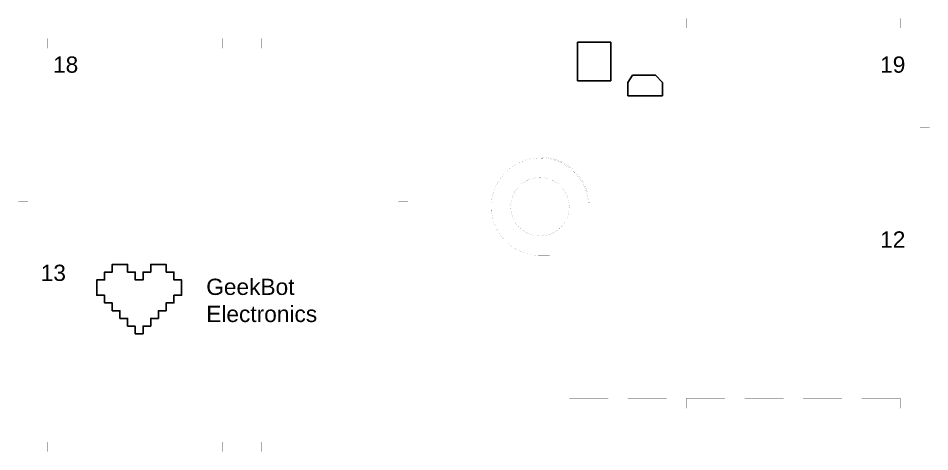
# Model space of a CAD drawing. Header units: inches. Extents: x -190 to 707, y -43 to 590.
# Drawn here: x -189.6 to 91.1, y 331.7 to 465.1 of the extents above; entities that cross this region are included whole.
import ezdxf

# ---------------------------------------------------------------- set-up
doc = ezdxf.new("R2010")
doc.units = ezdxf.units.IN
doc.header["$MEASUREMENT"] = 0
doc.layers.add('Make2D$visible$lines', color=7, linetype='Continuous', true_color=0x000000)
doc.styles.get("Standard").update_dxf_attribs({"font": 'Arial.ttf'})

msp = doc.modelspace()

# ---------------------------------------------------------------- linework, layer by layer
at = {"color": 1, "const_width": 0.0176}
for points in [[(-28.42, 422.36), (-26.92, 422.23), (-24.96, 421.84), (-23.07, 421.2), (-21.71, 420.56), (-21.27, 420.31), (-21.06, 420.19), (-20.42, 419.78), (-19.6, 419.2), (-18.83, 418.57), (-18.1, 417.88), (-17.42, 417.15), (-16.79, 416.38), (-16.2, 415.57), (-15.8, 414.93), (-15.67, 414.71), (-15.42, 414.28), (-14.79, 412.92), (-14.14, 411.02), (-13.75, 409.07), (-13.62, 407.57), (-13.62, 407.06), (88.08, 407.06), (88.08, 419.56), (91.08, 419.56), (91.08, 431.56), (88.08, 431.56), (88.08, 437.56), (91.08, 437.56), (91.08, 449.56), (88.08, 449.56), (88.08, 465.06), (82.08, 465.06), (82.08, 462.06), (70.08, 462.06), (70.08, 465.06), (64.08, 465.06), (64.08, 462.06), (52.08, 462.06), (52.08, 465.06), (46.08, 465.06), (46.08, 462.06), (34.08, 462.06), (34.08, 465.06), (28.08, 465.06), (28.08, 462.06), (16.08, 462.06), (16.08, 465.06), (10.08, 465.06), (10.08, 462.06), (-1.92, 462.06), (-1.92, 465.06), (-7.92, 465.06), (-7.92, 462.06), (-19.92, 462.06), (-19.92, 465.06), (-25.92, 465.06), (-25.92, 448.21), (-28.92, 448.21), (-28.92, 436.21), (-25.92, 436.21), (-25.92, 422.36), (-28.92, 422.36)], [(-25.92, 345.06), (-19.92, 345.06), (-19.92, 348.06), (-7.92, 348.06), (-7.92, 345.06), (-1.92, 345.06), (-1.92, 348.06), (10.08, 348.06), (10.08, 345.06), (16.08, 345.06), (16.08, 348.06), (28.08, 348.06), (28.08, 345.06), (34.08, 345.06), (34.08, 348.06), (46.08, 348.06), (46.08, 345.06), (52.08, 345.06), (52.08, 348.06), (64.08, 348.06), (64.08, 345.06), (70.08, 345.06), (70.08, 348.06), (82.08, 348.06), (82.08, 345.06), (88.08, 345.06), (88.08, 362.56), (91.08, 362.56), (91.08, 374.56), (88.08, 374.56), (88.08, 380.56), (91.08, 380.56), (91.08, 392.56), (88.08, 392.56), (88.08, 407.06), (-13.92, 407.06), (-13.92, 407.62), (-14.09, 409.27), (-14.57, 411.42), (-15.36, 413.47), (-16.14, 414.94), (-16.45, 415.4), (-16.76, 415.86), (-17.81, 417.14), (-19.41, 418.66), (-21.21, 419.93), (-22.67, 420.71), (-23.18, 420.92), (-23.69, 421.13), (-25.28, 421.62), (-27.45, 421.99), (-29.65, 422.05), (-31.31, 421.88), (-31.85, 421.78), (-32.39, 421.67), (-33.98, 421.19), (-35.99, 420.29), (-37.85, 419.12), (-39.14, 418.06), (-39.53, 417.67), (-39.92, 417.28), (-40.97, 415.99), (-42.15, 414.14), (-43.04, 412.12), (-43.53, 410.53), (-43.63, 409.99), (-43.74, 409.45), (-43.9, 407.8), (-43.85, 405.59), (-43.47, 403.43), (-42.99, 401.83), (-42.78, 401.32), (-42.57, 400.82), (-41.79, 399.35), (-40.52, 397.55), (-39, 395.96), (-37.71, 394.9), (-37.26, 394.59), (-36.8, 394.29), (-35.33, 393.5), (-33.28, 392.71), (-31.13, 392.23), (-29.47, 392.06), (-25.92, 392.06), (-25.92, 385.06), (-28.92, 385.06), (-28.92, 373.06), (-25.92, 373.06), (-25.92, 367.07), (-28.92, 367.07), (-28.92, 355.06), (-25.92, 355.06), (-25.92, 345.06)]]:
    msp.add_lwpolyline(points, dxfattribs=at)
at = {"color": 1}
for points in [[(-180.57, 458.85, 0.0176, 0.0176, 0), (-180.57, 455.85, 0.0176, 0.0176, 0), (-168.57, 455.85, 0.0176, 0.0176, 0), (-168.57, 458.85, 0.0176, 0.0176, 0), (-162.57, 458.85, 0.0176, 0.0176, 0), (-162.57, 455.85, 0.0176, 0.0176, 0), (-150.57, 455.85, 0.0176, 0.0176, 0), (-150.57, 458.85, 0.0176, 0.0176, 0), (-144.57, 458.85, 0.0176, 0.0176, 0), (-144.57, 455.85, 0.0176, 0.0176, 0), (-132.57, 455.85, 0.0176, 0.0176, 0), (-132.57, 458.85, 0.0176, 0.0176, 0), (-126.57, 458.85, 0.0176, 0.0176, 0), (-126.57, 455.85, 0.0176, 0.0176, 0), (-114.57, 455.85, 0.0176, 0.0176, 0), (-114.57, 458.85, 0.0176, 0.0176, 0), (-108.57, 458.85, 0.0176, 0.0176, 0), (-108.57, 455.85, 0.0176, 0.0176, 0), (-96.57, 455.85, 0.0176, 0.0176, 0), (-96.57, 458.85, 0.0176, 0.0176, 0), (-90.57, 458.85, 0.0176, 0.0176, 0), (-90.57, 455.85, 0.0176, 0.0176, 0), (-78.57, 455.85, 0.0176, 0.0176, 0), (-78.57, 458.85, 0.0176, 0.0176, 0), (-69.57, 458.85, 0.0176, 0.0176, 0), (-69.57, 442, 0.0176, 0.0176, 0), (-72.57, 442, 0.0176, 0.0176, 0), (-72.57, 430, 0.0176, 0.0176, 0), (-69.57, 430, 0.0176, 0.0176, 0), (-69.57, 416.15, 0.0176, 0.0176, 0), (-72.57, 416.15, 0.0176, 0.0176, 0), (-72.57, 408.67, 0.0176, 0.0176, 0), (-69.57, 408.67, 0.0176, 0.0176, 0), (-69.57, 401.15, 0.0176, 0.0176, 0), (-189.57, 401.15, 0.0176, 0.0176, 0), (-189.57, 408.67, 0.0176, 0.0176, 0), (-186.57, 408.67, 0.0176, 0.0176, 0), (-186.57, 416.15, 0.0176, 0.0176, 0), (-189.57, 416.15, 0.0176, 0.0176, 0), (-189.57, 430, 0.0176, 0.0176, 0), (-186.57, 430, 0.0176, 0.0176, 0), (-186.57, 442, 0.0176, 0.0176, 0), (-189.57, 442, 0.0176, 0.0176, 0), (-189.57, 458.85, 0.0176, 0.0176, 0), (-180.57, 458.85, 0, 0, 0)], [(-37.92, 407.39, 0.0176, 0.0176, 0), (-37.83, 408.35, 0.0176, 0.0176, 0), (-37.56, 409.6, 0.0176, 0.0176, 0), (-37.11, 410.8, 0.0176, 0.0176, 0), (-36.67, 411.66, 0.0176, 0.0176, 0), (-36.49, 411.93, 0.0176, 0.0176, 0), (-36.41, 412.07, 0.0176, 0.0176, 0), (-36.13, 412.46, 0.0176, 0.0176, 0), (-35.72, 412.96, 0.0176, 0.0176, 0), (-35.29, 413.43, 0.0176, 0.0176, 0), (-34.82, 413.87, 0.0176, 0.0176, 0), (-34.32, 414.27, 0.0176, 0.0176, 0), (-33.79, 414.63, 0.0176, 0.0176, 0), (-33.24, 414.96, 0.0176, 0.0176, 0), (-32.81, 415.18, 0.0176, 0.0176, 0), (-32.66, 415.25, 0.0176, 0.0176, 0), (-32.37, 415.38, 0.0176, 0.0176, 0), (-31.46, 415.7, 0.0176, 0.0176, 0), (-30.2, 415.97, 0.0176, 0.0176, 0), (-28.93, 416.07, 0.0176, 0.0176, 0), (-27.96, 416.02, 0.0176, 0.0176, 0), (-27.64, 415.97, 0.0176, 0.0176, 0), (-27.48, 415.95, 0.0176, 0.0176, 0), (-27.01, 415.86, 0.0176, 0.0176, 0), (-26.38, 415.7, 0.0176, 0.0176, 0), (-25.78, 415.5, 0.0176, 0.0176, 0), (-25.18, 415.25, 0.0176, 0.0176, 0), (-24.61, 414.97, 0.0176, 0.0176, 0), (-24.06, 414.64, 0.0176, 0.0176, 0), (-23.53, 414.27, 0.0176, 0.0176, 0), (-23.15, 413.97, 0.0176, 0.0176, 0), (-23.03, 413.87, 0.0176, 0.0176, 0), (-22.91, 413.76, 0.0176, 0.0176, 0), (-22.56, 413.43, 0.0176, 0.0176, 0), (-22.12, 412.96, 0.0176, 0.0176, 0), (-21.72, 412.46, 0.0176, 0.0176, 0), (-21.35, 411.93, 0.0176, 0.0176, 0), (-21.03, 411.38, 0.0176, 0.0176, 0), (-20.74, 410.81, 0.0176, 0.0176, 0), (-20.49, 410.21, 0.0176, 0.0176, 0), (-20.33, 409.76, 0.0176, 0.0176, 0), (-20.29, 409.6, 0.0176, 0.0176, 0), (-20.2, 409.29, 0.0176, 0.0176, 0), (-20.01, 408.34, 0.0176, 0.0176, 0), (-19.92, 407.07, 0.0176, 0.0176, 0), (-20.01, 405.79, 0.0176, 0.0176, 0), (-20.2, 404.84, 0.0176, 0.0176, 0), (-20.29, 404.53, 0.0176, 0.0176, 0), (-20.33, 404.37, 0.0176, 0.0176, 0), (-20.49, 403.92, 0.0176, 0.0176, 0), (-20.74, 403.32, 0.0176, 0.0176, 0), (-21.03, 402.75, 0.0176, 0.0176, 0), (-21.35, 402.2, 0.0176, 0.0176, 0), (-21.72, 401.67, 0.0176, 0.0176, 0), (-22.12, 401.17, 0.0176, 0.0176, 0), (-22.56, 400.7, 0.0176, 0.0176, 0), (-22.91, 400.37, 0.0176, 0.0176, 0), (-23.03, 400.26, 0.0176, 0.0176, 0), (-23.15, 400.16, 0.0176, 0.0176, 0), (-23.53, 399.86, 0.0176, 0.0176, 0), (-24.06, 399.49, 0.0176, 0.0176, 0), (-24.61, 399.16, 0.0176, 0.0176, 0), (-25.18, 398.88, 0.0176, 0.0176, 0), (-25.78, 398.63, 0.0176, 0.0176, 0), (-26.38, 398.43, 0.0176, 0.0176, 0), (-27.01, 398.27, 0.0176, 0.0176, 0), (-27.48, 398.18, 0.0176, 0.0176, 0), (-27.64, 398.16, 0.0176, 0.0176, 0), (-27.96, 398.11, 0.0176, 0.0176, 0), (-28.93, 398.07, 0.0176, 0.0176, 0), (-30.2, 398.16, 0.0176, 0.0176, 0), (-31.46, 398.43, 0.0176, 0.0176, 0), (-32.37, 398.75, 0.0176, 0.0176, 0), (-32.66, 398.88, 0.0176, 0.0176, 0), (-32.81, 398.95, 0.0176, 0.0176, 0), (-33.24, 399.17, 0.0176, 0.0176, 0), (-33.79, 399.5, 0.0176, 0.0176, 0), (-34.32, 399.86, 0.0176, 0.0176, 0), (-34.82, 400.26, 0.0176, 0.0176, 0), (-35.29, 400.7, 0.0176, 0.0176, 0), (-35.72, 401.17, 0.0176, 0.0176, 0), (-36.13, 401.67, 0.0176, 0.0176, 0), (-36.41, 402.06, 0.0176, 0.0176, 0), (-36.49, 402.2, 0.0176, 0.0176, 0), (-36.67, 402.47, 0.0176, 0.0176, 0), (-37.11, 403.33, 0.0176, 0.0176, 0), (-37.56, 404.53, 0.0176, 0.0176, 0), (-37.83, 405.78, 0.0176, 0.0176, 0), (-37.92, 406.74, 0.0176, 0.0176, 0), (-37.92, 407.39, 0, 0, 0)], [(-25.92, 414.59, 0.0176, 0.0176, 0), (-25.92, 407.06, 0.0176, 0.0176, 0), (-28.92, 407.06, 0.0176, 0.0176, 0), (-28.92, 414.59, 0.0176, 0.0176, 0), (-25.92, 414.59, 0, 0, 0)], [(-180.57, 331.67, 0.0176, 0.0176, 0), (-180.57, 334.67, 0.0176, 0.0176, 0), (-168.57, 334.67, 0.0176, 0.0176, 0), (-168.57, 331.67, 0.0176, 0.0176, 0), (-162.57, 331.67, 0.0176, 0.0176, 0), (-162.57, 334.67, 0.0176, 0.0176, 0), (-150.57, 334.67, 0.0176, 0.0176, 0), (-150.57, 331.67, 0.0176, 0.0176, 0), (-144.57, 331.67, 0.0176, 0.0176, 0), (-144.57, 334.67, 0.0176, 0.0176, 0), (-132.57, 334.67, 0.0176, 0.0176, 0), (-132.57, 331.67, 0.0176, 0.0176, 0), (-126.57, 331.67, 0.0176, 0.0176, 0), (-126.57, 334.67, 0.0176, 0.0176, 0), (-114.57, 334.67, 0.0176, 0.0176, 0), (-114.57, 331.67, 0.0176, 0.0176, 0), (-108.57, 331.67, 0.0176, 0.0176, 0), (-108.57, 334.67, 0.0176, 0.0176, 0), (-96.57, 334.67, 0.0176, 0.0176, 0), (-96.57, 331.67, 0.0176, 0.0176, 0), (-90.57, 331.67, 0.0176, 0.0176, 0), (-90.57, 334.67, 0.0176, 0.0176, 0), (-78.57, 334.67, 0.0176, 0.0176, 0), (-78.57, 331.67, 0.0176, 0.0176, 0), (-69.57, 331.67, 0.0176, 0.0176, 0), (-69.57, 341.67, 0.0176, 0.0176, 0), (-72.57, 341.67, 0.0176, 0.0176, 0), (-72.57, 353.67, 0.0176, 0.0176, 0), (-69.57, 353.67, 0.0176, 0.0176, 0), (-69.57, 359.67, 0.0176, 0.0176, 0), (-72.57, 359.67, 0.0176, 0.0176, 0), (-72.57, 371.67, 0.0176, 0.0176, 0), (-69.57, 371.67, 0.0176, 0.0176, 0), (-69.57, 378.67, 0.0176, 0.0176, 0), (-72.57, 378.67, 0.0176, 0.0176, 0), (-72.57, 393.67, 0.0176, 0.0176, 0), (-186.57, 393.67, 0.0176, 0.0176, 0), (-186.57, 378.67, 0.0176, 0.0176, 0), (-189.57, 378.67, 0.0176, 0.0176, 0), (-189.57, 371.67, 0.0176, 0.0176, 0), (-186.57, 371.67, 0.0176, 0.0176, 0), (-186.57, 359.67, 0.0176, 0.0176, 0), (-189.57, 359.67, 0.0176, 0.0176, 0), (-189.57, 353.67, 0.0176, 0.0176, 0), (-186.57, 353.67, 0.0176, 0.0176, 0), (-186.57, 341.67, 0.0176, 0.0176, 0), (-189.57, 341.67, 0.0176, 0.0176, 0), (-189.57, 331.67, 0.0176, 0.0176, 0), (-180.57, 331.67, 0, 0, 0)]]:
    msp.add_lwpolyline(points, format="xyseb", dxfattribs=at)
at = {"color": 250}
for points in [[(-153.52, 370.33), (-155.89, 370.33), (-155.89, 372.7), (-158.26, 372.7), (-158.26, 375.08), (-160.63, 375.08), (-160.63, 377.45), (-163.01, 377.45), (-163.01, 379.82), (-165.38, 379.82), (-165.38, 384.57), (-163.01, 384.57), (-163.01, 386.94), (-160.63, 386.94), (-160.63, 389.31), (-155.89, 389.31), (-155.89, 386.94), (-153.52, 386.94), (-153.52, 384.57), (-151.14, 384.57), (-151.14, 386.94), (-148.77, 386.94), (-148.77, 389.31), (-144.03, 389.31), (-144.03, 386.94)], [(-144.03, 386.94), (-141.65, 386.94), (-141.65, 384.57), (-139.28, 384.57), (-139.28, 379.82), (-141.65, 379.82), (-141.65, 377.45), (-144.03, 377.45), (-144.03, 375.08), (-146.4, 375.08), (-146.4, 372.7), (-148.77, 372.7), (-148.77, 370.33), (-151.14, 370.33), (-151.14, 367.96)], [(-153.52, 370.33), (-153.52, 367.96), (-151.14, 367.96)]]:
    msp.add_lwpolyline(points, dxfattribs=at)
at = {"layer": 'Make2D$visible$lines', "color": 1}
for points in [[(-17.35, 457.76), (-7.1, 457.76)], [(-17.35, 445.76), (-17.35, 457.76)], [(-7.1, 457.76), (-7.1, 445.76)], [(-0.42, 447.59), (-1.92, 445.26)], [(-0.42, 447.59), (6.66, 447.59)], [(8.77, 445.26), (6.66, 447.59)], [(-7.1, 445.76), (-17.35, 445.76)], [(-1.92, 441.15), (-1.92, 445.26)], [(8.77, 445.26), (8.77, 441.15)], [(8.77, 441.15), (-1.92, 441.15)]]:
    msp.add_lwpolyline(points, dxfattribs=at)

# ---------------------------------------------------------------- texts
at = {"char_height": 5, "attachment_point": 1}
for s, heights, insert in [('{\\C250;18}', [5.07], (-178.86, 453.31)), ('{\\C250;19}', [0], (75.8, 453.31)), ('{\\C250;12}', [5], (75.8, 399.49))]:
    msp.add_mtext_dynamic_manual_height_columns(s, width=11.9156, gutter_width=1, heights=heights, dxfattribs=dict(at, insert=insert))
at = {"color": 250, "char_height": 5, "attachment_point": 1}
for s, width, heights, insert in [('13', 11.9156, [0], (-182.65, 389.23)), ('               ^IGeekBot \\P^I     ^IElectronics', 124.3708, [27.57], (-171.69, 384.92))]:
    msp.add_mtext_dynamic_manual_height_columns(s, width=width, gutter_width=1, heights=heights, dxfattribs=dict(at, insert=insert))

doc.saveas('drawing.dxf')
